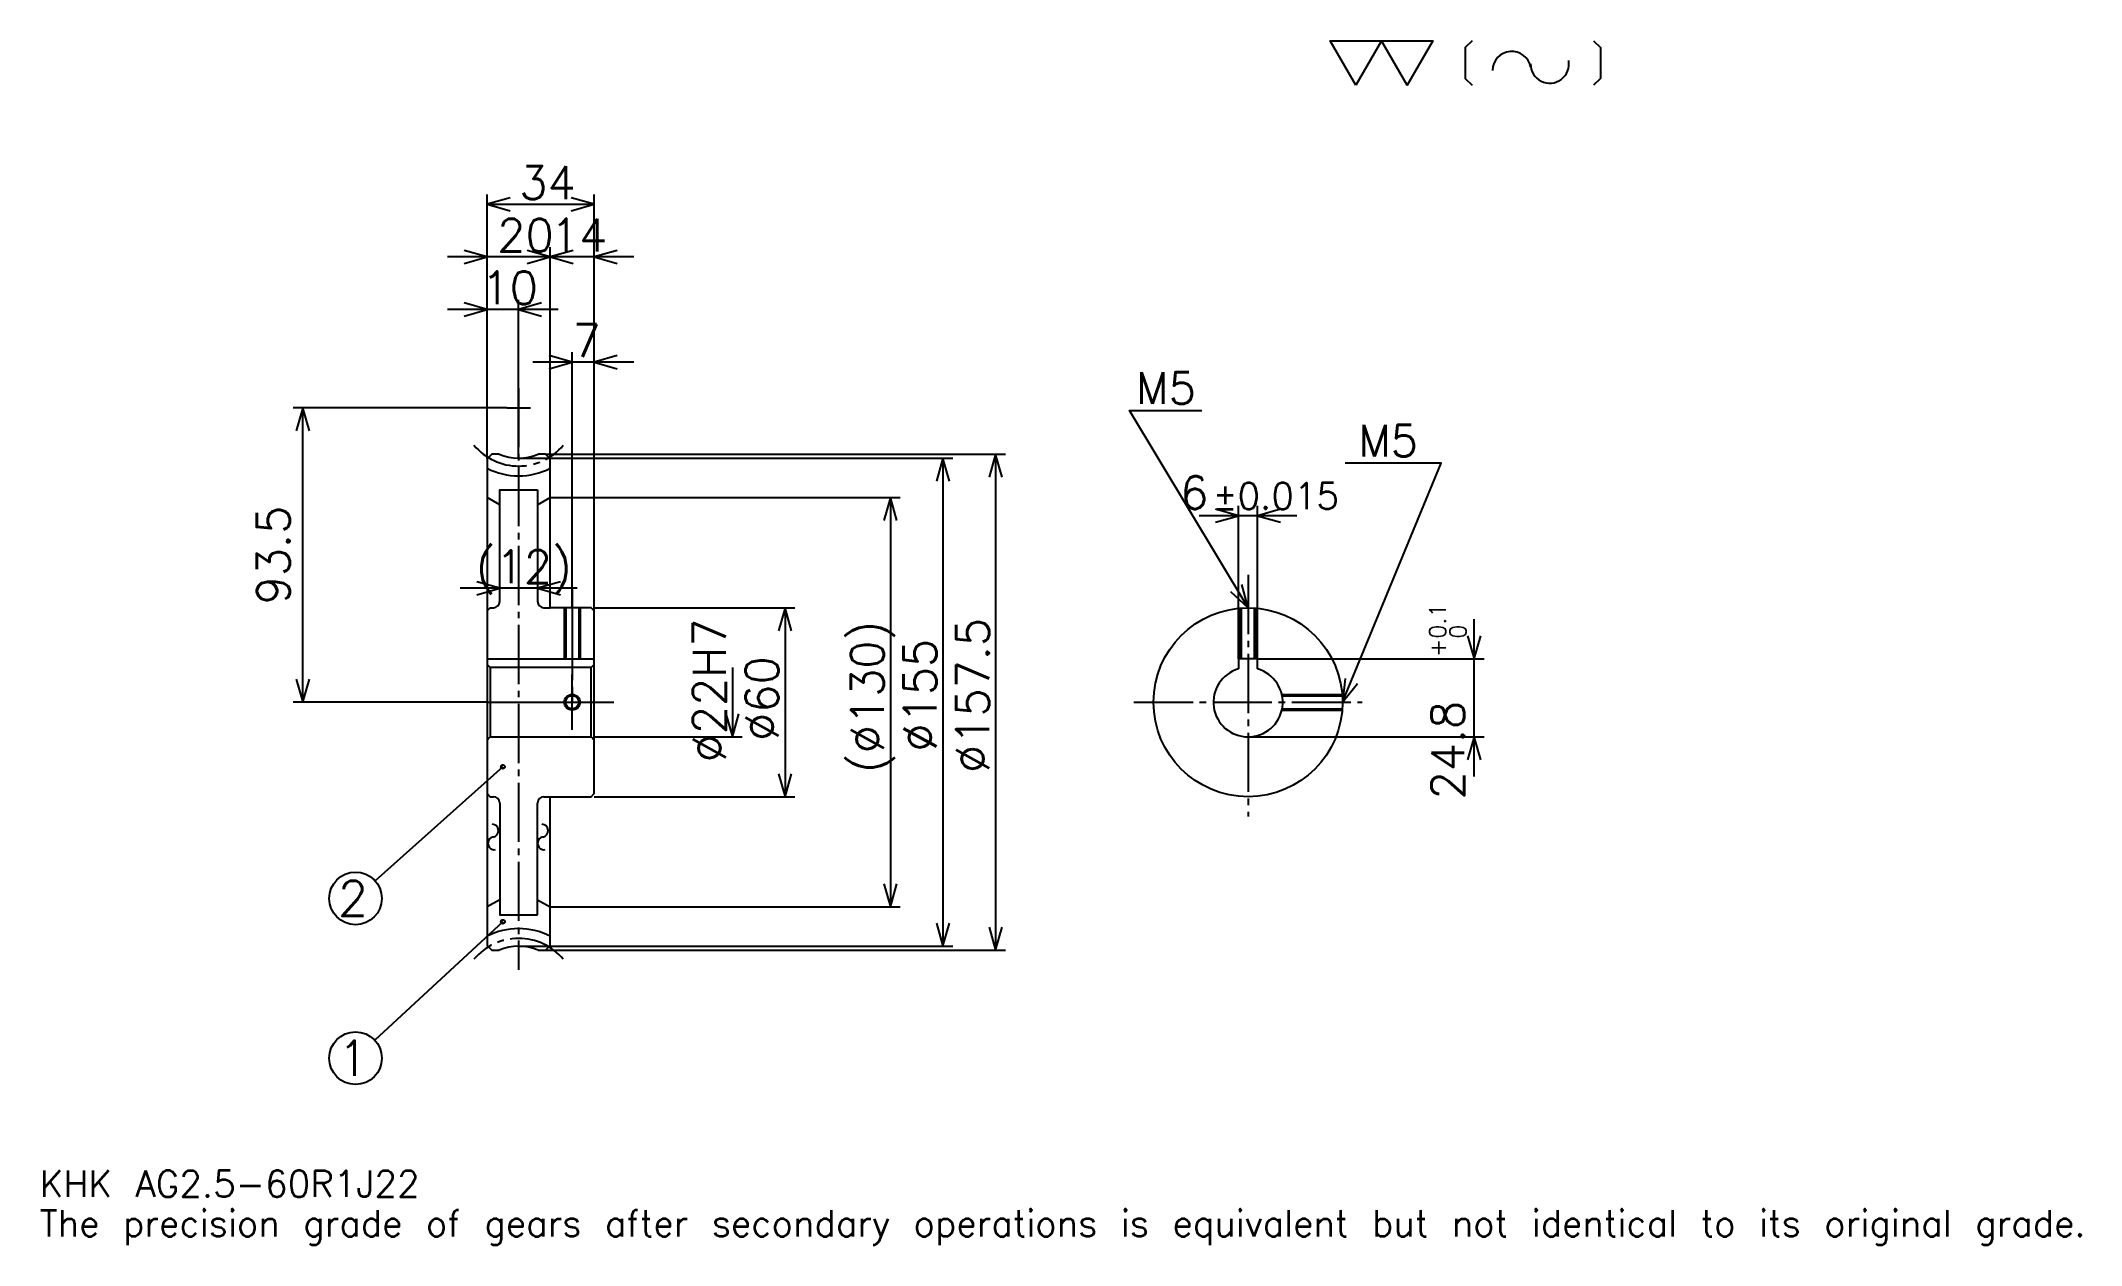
# Model space of a CAD drawing. Extents: x 21 to 669, y 8 to 390.
import ezdxf

# ---------------------------------------------------------------- set-up
doc = ezdxf.new("R2010")
doc.units = 0
doc.linetypes.add('DASHDOT', pattern=[25.066667, 18.8, -2.088889, 2.088889, -2.088889])
doc.layers.get('0').update_dxf_attribs({"linetype": 'CONTINUOUS'})
doc.layers.add('DASHDOT', color=6, linetype='DASHDOT')
doc.styles.add('KANJI', font='TXT', dxfattribs={"bigfont": 'BIGFONT'})

msp = doc.modelspace()

# ---------------------------------------------------------------- linework, layer by layer
at = {"color": 5}
for p, q in [((162.933334, 258.822235), (162.933334, 341.333344)), ((162.933334, 338.200012), (196.933334, 338.200012)), ((196.933334, 258.822235), (196.933334, 341.333344)), ((182.933334, 258.822235), (182.933334, 324.622253)), ((195.466675, 321.488892), (150.399994, 321.488892)), ((209.466675, 321.488892), (170.399994, 321.488892)), ((185.466675, 304.777771), (150.399994, 304.777771)), ((172.933334, 273.572235), (172.933334, 307.911133)), ((209.466675, 288.066681), (177.399994, 288.066681)), ((189.933334, 258.822235), (189.933334, 291.200012)), ((169.199997, 273.572235), (101.311111, 273.572235)), ((104.444443, 180.072235), (104.444443, 273.572235)), ((172.933334, 257.572235), (172.933334, 273.572235)), ((162.933334, 257.322235), (162.933334, 258.822235)), ((172.933334, 257.572235), (196.933334, 257.572235)), ((181.433334, 258.822235), (196.933334, 258.822235)), ((182.933334, 257.322235), (182.933334, 258.822235)), ((189.933334, 210.072235), (189.933334, 258.822235)), ((189.933334, 210.072235), (189.933334, 258.822235)), ((196.933334, 258.822235), (327.488892, 258.822235)), ((196.933334, 209.072235), (196.933334, 258.822235)), ((196.933334, 257.572235), (310.777771, 257.572235)), ((307.64447, 257.572235), (307.64447, 102.572235)), ((324.35556, 258.822235), (324.35556, 101.322235)), ((182.933334, 245.072235), (196.933334, 245.072235)), ((196.933334, 245.072235), (294.06665, 245.072235)), ((290.93335, 245.072235), (290.93335, 115.072235)), ((401.488892, 193.872238), (401.488892, 242.450012)), ((407.488892, 193.872238), (407.488892, 242.450012)), ((420.022217, 239.316681), (388.955566, 239.316681)), ((191.466675, 216.250015), (154.399994, 216.250015)), ((196.933334, 210.072235), (260.64444, 210.072235)), ((257.511108, 210.072235), (257.511108, 150.072235)), ((476.266663, 156.53891), (476.266663, 206.405563)), ((240.800003, 191.072235), (240.800003, 169.072235)), ((407.488892, 193.872238), (479.400024, 193.872238)), ((162.933334, 180.072235), (101.311111, 180.072235)), ((196.933334, 169.072235), (243.933334, 169.072235)), ((404.488892, 169.072235), (479.400024, 169.072235)), ((167.933334, 159.572235), (127.387489, 123.360275)), ((196.933334, 150.072235), (260.64444, 150.072235)), ((167.933334, 110.384735), (127.284737, 72.723228)), ((182.933334, 115.072235), (196.933334, 115.072235)), ((196.933334, 115.072235), (294.06665, 115.072235)), ((172.933334, 102.572235), (196.933334, 102.572235)), ((181.433334, 101.322235), (196.933334, 101.322235)), ((196.933334, 102.572235), (310.777771, 102.572235)), ((196.933334, 101.322235), (327.488892, 101.322235))]:
    msp.add_line(p, q, dxfattribs=at)
at = {"color": 4}
for p, q in [((178.933334, 247.572235), (178.933334, 212.072235)), ((166.933334, 242.762833), (162.933334, 245.072235)), ((178.933334, 242.762833), (182.933334, 245.072235)), ((180.933334, 210.072235), (182.933334, 210.072235)), ((162.933334, 193.872238), (196.933334, 193.872238)), ((196.933334, 192.072235), (195.933334, 191.072235)), ((162.933334, 168.072235), (163.933334, 169.072235)), ((196.933334, 168.072235), (195.933334, 169.072235)), ((180.933334, 150.072235), (182.933334, 150.072235)), ((178.933334, 112.572235), (178.933334, 148.072235)), ((166.933334, 117.381638), (162.933334, 115.072235)), ((178.933334, 117.381638), (182.933334, 115.072235))]:
    msp.add_line(p, q, dxfattribs=at)
at = {"color": 7}
for points in [[(438.666656, 376), (430.519989, 390.12088), (463.106659, 390.12088), (454.959991, 376), (446.813324, 390.12088), (438.666656, 376)], [(475.598206, 390.12088), (473.425781, 387.948456), (473.425781, 378.172455), (475.598206, 376)], [(514.159119, 390.12088), (516.331543, 387.948456), (516.331543, 378.172455), (514.159119, 376)]]:
    msp.add_lwpolyline(points, dxfattribs=at)
at = {"color": 5}
for points in [[(170.244446, 340.288879), (162.933334, 338.200012), (170.244446, 336.111145)], [(189.622223, 336.111145), (196.933334, 338.200012), (189.622223, 340.288879)], [(155.622223, 319.400024), (162.933334, 321.488892), (155.622223, 323.577789)], [(175.622223, 319.400024), (182.933334, 321.488892), (175.622223, 323.577789)], [(190.244446, 323.577789), (182.933334, 321.488892), (190.244446, 319.400024)], [(204.244446, 323.577789), (196.933334, 321.488892), (204.244446, 319.400024)], [(155.622223, 302.688904), (162.933334, 304.777771), (155.622223, 306.866669)], [(180.244446, 306.866669), (172.933334, 304.777771), (180.244446, 302.688904)], [(182.622223, 285.977783), (189.933334, 288.066681), (182.622223, 290.155579)], [(204.244446, 290.155579), (196.933334, 288.066681), (204.244446, 285.977783)], [(106.53334, 266.261108), (104.444443, 273.572235), (102.35556, 266.261108)], [(404.488892, 210.072235), (366.888885, 272.738892), (389.866669, 272.738892)], [(309.733337, 250.261124), (307.64447, 257.572235), (305.555573, 250.261124)], [(326.444458, 251.511124), (324.35556, 258.822235), (322.266663, 251.511124)], [(434.488892, 180.072235), (465.822205, 256.027802), (435.324463, 256.027802)], [(293.022217, 237.761124), (290.93335, 245.072235), (288.844452, 237.761124)], [(394.177795, 237.227783), (401.488892, 239.316681), (394.177795, 241.405579)], [(414.799988, 241.405579), (407.488892, 239.316681), (414.799988, 237.227783)], [(159.622223, 214.161118), (166.933334, 216.250015), (159.622223, 218.338898)], [(186.244446, 218.338898), (178.933334, 216.250015), (186.244446, 214.161118)], [(398.936157, 215.266739), (404.488892, 210.072235), (402.518555, 217.416183)], [(259.600006, 202.761124), (257.511108, 210.072235), (255.422211, 202.761124)], [(474.177795, 201.18335), (476.266663, 193.872238), (478.355591, 201.18335)], [(102.35556, 187.383347), (104.444443, 180.072235), (106.53334, 187.383347)], [(435.345947, 187.627457), (434.488892, 180.072235), (439.208008, 186.034256)], [(238.711121, 176.383347), (240.800003, 169.072235), (242.888885, 176.383347)], [(478.355591, 161.761124), (476.266663, 169.072235), (474.177795, 161.761124)], [(255.422211, 157.383347), (257.511108, 150.072235), (259.600006, 157.383347)], [(288.844452, 122.383347), (290.93335, 115.072235), (293.022217, 122.383347)], [(305.555573, 109.883347), (307.64447, 102.572235), (309.733337, 109.883347)], [(322.266663, 108.633347), (324.35556, 101.322235), (326.444458, 108.633347)]]:
    msp.add_lwpolyline(points, dxfattribs=at)
at = {"color": 4}
for points in [[(166.733536, 258.822235), (164.433334, 258.822235), (162.933334, 257.322235), (162.933334, 168.072235)], [(179.133133, 101.322235), (181.433334, 101.322235), (182.933334, 102.822235), (182.933334, 150.072235), (195.933334, 150.072235), (196.933334, 151.072235), (196.933334, 209.072235), (195.933334, 210.072235), (182.933334, 210.072235), (182.933334, 257.322235), (181.433334, 258.822235), (179.133133, 258.822235)], [(166.933334, 212.072235), (166.933334, 247.572235), (178.933334, 247.572235)], [(162.933334, 209.072235), (163.933334, 210.072235), (164.933334, 210.072235)], [(187.433334, 210.072235), (187.433334, 193.872238)], [(187.868332, 210.072235), (187.868332, 193.872238)], [(191.998337, 210.072235), (191.998337, 193.872238)], [(192.433334, 210.072235), (192.433334, 193.872238)], [(401.988892, 193.872238), (401.988892, 209.967896)], [(402.423889, 193.872238), (402.423889, 210.001083)], [(406.553894, 193.872238), (406.553894, 210.001083)], [(406.988892, 193.872238), (406.988892, 209.967896)], [(162.933334, 192.072235), (163.933334, 191.072235), (163.933334, 169.072235), (195.933334, 169.072235), (195.933334, 191.072235), (163.933334, 191.072235)], [(407.488892, 190.655243), (407.488892, 193.872238), (401.488892, 193.872238), (401.488892, 190.655243)], [(415.20105, 182.572235), (434.384521, 182.572235)], [(415.293335, 182.137238), (434.417725, 182.137238)], [(415.20105, 177.572235), (434.384521, 177.572235)], [(415.293335, 178.007233), (434.417725, 178.007233)], [(162.933334, 168.072235), (162.933334, 102.822235), (164.433334, 101.322235), (166.733536, 101.322235)], [(162.933334, 151.072235), (163.933334, 150.072235), (164.933334, 150.072235)], [(166.933334, 148.072235), (166.933334, 112.572235), (178.933334, 112.572235)]]:
    msp.add_lwpolyline(points, dxfattribs=at)
for centre, radius in [((404.488892, 180.072235), 30), ((189.933334, 180.072235), 2.065)]:
    msp.add_circle(centre, radius, dxfattribs=at)
at = {"color": 7}
msp.add_circle((189.933334, 180.072235), 2.5, dxfattribs=at)
at = {"color": 5}
for centre, radius in [((167.933334, 159.572235), 0.626667), ((121.155556, 117.794456), 8.355556), ((167.933334, 110.384735), 0.626667), ((121.155556, 67.044456), 8.355556)]:
    msp.add_circle(centre, radius, dxfattribs=at)
at = {"color": 7}
for centre, radius, start, end in [((488.225555, 380.641663), 6.11, 10, 180), ((500.259888, 382.763672), 6.11, 180, 10), ((165.229446, 135.274109), 2.036667, 90, 280), ((164.52211, 139.285568), 2.036667, 280, 90), ((180.989441, 135.274109), 2.036667, 90, 280), ((180.28212, 139.285568), 2.036667, 280, 90)]:
    msp.add_arc(centre, radius, start, end, dxfattribs=at)
at = {"color": 4}
for centre, radius, start, end in [((172.933334, 273.572235), 21.625, 242.456124875, 297.543875125), ((172.933334, 273.572235), 16, 247.201751877, 292.798248123), ((164.933334, 212.072235), 2, 270, 0), ((180.933334, 212.072235), 2, 180, 270), ((404.488892, 180.072235), 11, 105.826620886, 74.173379114), ((164.933334, 148.072235), 2, 0, 90), ((180.933334, 148.072235), 2, 90, 180), ((172.933334, 86.572235), 21.625, 62.456124875, 117.543875125), ((172.933334, 86.572235), 16, 67.201751877, 112.798248123)]:
    msp.add_arc(centre, radius, start, end, dxfattribs=at)
at = {"layer": 'DASHDOT', "color": 7}
for p, q in [((172.933334, 279.838898), (172.933334, 95.055565)), ((169.199997, 273.572235), (176.666672, 273.572235)), ((404.488892, 220.516678), (404.488892, 143.805573)), ((189.933334, 210.072235), (189.933334, 180.072235)), ((162.933334, 180.072235), (203.199997, 180.072235)), ((368.222229, 180.072235), (440.755554, 180.072235))]:
    msp.add_line(p, q, dxfattribs=at)
for points in [[(189.933334, 216.338898), (189.933334, 187.60556)], [(189.933334, 171.305573), (189.933334, 188.838898)], [(181.166672, 180.072235), (198.699997, 180.072235)]]:
    msp.add_lwpolyline(points, dxfattribs=at)
for centre, start, end in [((172.933334, 273.572235), 220.000002489, 319.999997511), ((172.933334, 86.572235), 40.000002489, 139.999997511)]:
    msp.add_arc(centre, 18.5, start, end, dxfattribs=at)

# ---------------------------------------------------------------- texts
at = {"color": 7, "style": 'KANJI'}
for s, height, p in [('34', 10.444444, (173.14444, 339.871124)), ('20', 10.444444, (166.14444, 323.160034)), ('14', 10.444444, (183.14444, 323.160034)), ('10', 10.444444, (161.14444, 306.448914)), ('7', 10.444444, (190.038895, 289.737793)), ('M5', 10.026667, (368.977783, 274.827789)), ('M5', 10.026667, (439.502197, 258.116669)), ('6', 10.444444, (382.929504, 241.405579)), ('%%p0.015', 8.355556, (393.268188, 241.405579)), ('(12)', 10.444444, (159.35556, 217.921127)), ('2', 11.140741, (115.58519, 112.224083)), ('1', 11.140741, (115.58519, 61.474083)), ('KHK AG2.5-60R1J22', 8.355556, (20.888889, 22.977777)), ('The precision grade of gears after secondary operations is equivalent but not identical to its original grade.', 8.355556, (20.888889, 10.444445))]:
    msp.add_text(s, height=height, dxfattribs=at).set_placement(p)
for s, height, p in [('93.5', 10.444444, (100.26667, 211.155563)), ('0.1', 5.222222, (467.284485, 200.26796)), ('%%c22H7', 10.444444, (238.711121, 161.011124)), ('(%%c130)', 10.444444, (288.844452, 157.616669)), ('%%c157.5', 10.444444, (322.266663, 157.616669)), ('0', 5.222222, (473.76001, 200.26796)), ('%%c155', 10.444444, (305.555573, 164.405579)), ('+', 5.222222, (467.284485, 194.419067)), ('%%c60', 10.444444, (255.422211, 167.800018)), ('24.8', 10.444444, (473.133362, 149.21138))]:
    msp.add_text(s, height=height, rotation=90, dxfattribs=at).set_placement(p)

doc.saveas('drawing.dxf')
